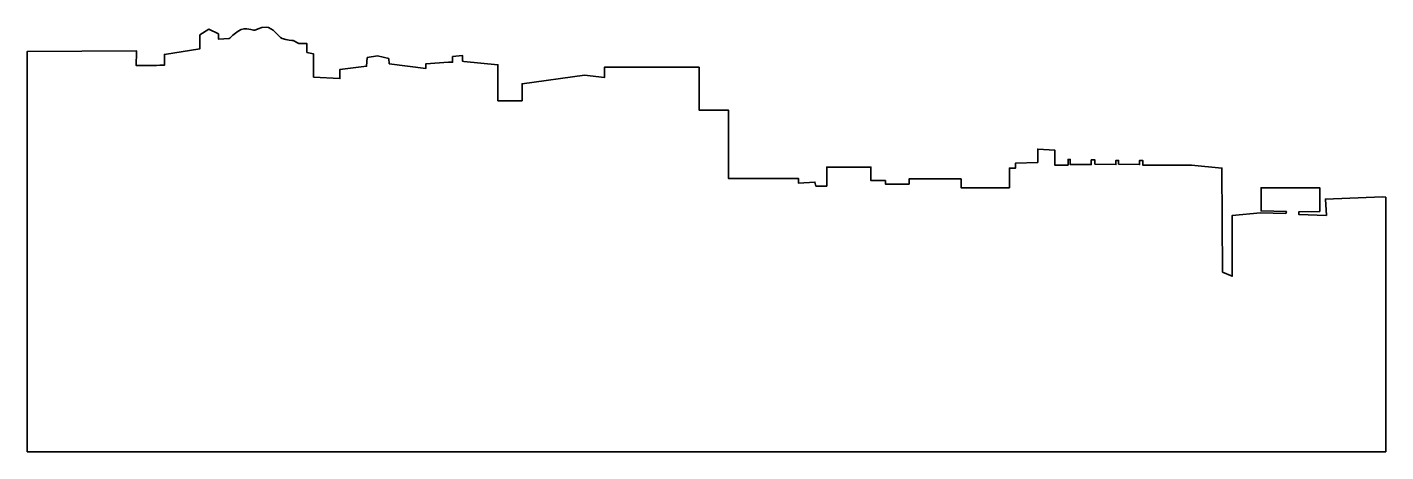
# Model space of a CAD drawing. Header units: inches. Extents: x -17.8 to 28.8, y -18.5 to -4.
import ezdxf

# ---------------------------------------------------------------- set-up
doc = ezdxf.new("R2010")
doc.units = ezdxf.units.IN
doc.header["$MEASUREMENT"] = 0
doc.layers.add('Layer 1', color=7, linetype='Continuous')

# ---------------------------------------------------------------- blocks, each defined once
blk = doc.blocks.new('block 2')
at = {"layer": 'Layer 1', "color": 250, "lineweight": 35}
blk.add_open_spline([(28.75, -9.785), (28.75, -9.785), (28.638, -9.775), (28.638, -9.775), (28.638, -9.775), (26.683, -9.846), (26.683, -9.846), (26.683, -9.846), (26.719, -10.409), (26.719, -10.409), (26.719, -10.409), (25.767, -10.374), (25.767, -10.374), (25.767, -10.374), (25.767, -10.286), (25.767, -10.286), (25.767, -10.286), (26.49, -10.268), (26.49, -10.268), (26.49, -10.268), (26.49, -9.458), (26.49, -9.458), (26.49, -9.458), (24.482, -9.458), (24.482, -9.458), (24.482, -9.458), (24.482, -10.251), (24.482, -10.251), (24.482, -10.251), (25.345, -10.268), (25.345, -10.268), (25.345, -10.268), (25.327, -10.339), (25.327, -10.339), (25.327, -10.339), (24.464, -10.321), (24.464, -10.321), (24.464, -10.321), (23.495, -10.409), (23.495, -10.409), (23.495, -10.409), (23.495, -12.488), (23.495, -12.488), (23.495, -12.488), (23.161, -12.347), (23.161, -12.347), (23.161, -12.347), (23.143, -8.789), (23.143, -8.789), (23.143, -8.789), (22.104, -8.683), (22.104, -8.683), (22.104, -8.683), (20.43, -8.683), (20.43, -8.683), (20.43, -8.683), (20.43, -8.525), (20.43, -8.525), (20.43, -8.525), (20.325, -8.525), (20.325, -8.525), (20.325, -8.525), (20.325, -8.666), (20.325, -8.666), (20.325, -8.666), (19.603, -8.648), (19.603, -8.648), (19.603, -8.648), (19.603, -8.525), (19.603, -8.525), (19.603, -8.525), (19.515, -8.525), (19.515, -8.525), (19.515, -8.525), (19.515, -8.666), (19.515, -8.666), (19.515, -8.666), (18.792, -8.648), (18.792, -8.648), (18.792, -8.648), (18.792, -8.507), (18.792, -8.507), (18.792, -8.507), (18.669, -8.507), (18.669, -8.507), (18.669, -8.507), (18.669, -8.666), (18.669, -8.666), (18.669, -8.666), (17.947, -8.666), (17.947, -8.666), (17.947, -8.666), (17.947, -8.489), (17.947, -8.489), (17.947, -8.489), (17.877, -8.489), (17.877, -8.489), (17.877, -8.489), (17.877, -8.683), (17.877, -8.683), (17.877, -8.683), (17.419, -8.683), (17.419, -8.683), (17.419, -8.683), (17.419, -8.172), (17.419, -8.172), (17.419, -8.172), (16.837, -8.137), (16.837, -8.137), (16.837, -8.137), (16.837, -8.595), (16.837, -8.595), (16.837, -8.595), (16.08, -8.613), (16.08, -8.613), (16.08, -8.613), (16.08, -8.789), (16.08, -8.789), (16.08, -8.789), (15.869, -8.789), (15.869, -8.789), (15.869, -8.789), (15.869, -9.458), (15.869, -9.458), (15.869, -9.458), (14.213, -9.458), (14.213, -9.458), (14.213, -9.458), (14.213, -9.159), (14.213, -9.159), (14.213, -9.159), (12.434, -9.159), (12.434, -9.159), (12.434, -9.159), (12.434, -9.335), (12.434, -9.335), (12.434, -9.335), (11.624, -9.335), (11.624, -9.335), (11.624, -9.335), (11.624, -9.212), (11.624, -9.212), (11.624, -9.212), (11.13, -9.212), (11.13, -9.212), (11.13, -9.212), (11.13, -8.754), (11.13, -8.754), (11.13, -8.754), (9.616, -8.754), (9.616, -8.754), (9.616, -8.754), (9.616, -9.405), (9.616, -9.405), (9.616, -9.405), (9.246, -9.405), (9.246, -9.405), (9.246, -9.405), (9.211, -9.264), (9.211, -9.264), (9.211, -9.264), (8.647, -9.3), (8.647, -9.3), (8.647, -9.3), (8.647, -9.141), (8.647, -9.141), (8.647, -9.141), (7.308, -9.141), (7.308, -9.141), (7.308, -9.141), (6.252, -9.141), (6.252, -9.141), (6.252, -9.141), (6.252, -6.799), (6.252, -6.799), (6.252, -6.799), (5.248, -6.799), (5.248, -6.799), (5.248, -6.799), (5.248, -5.337), (5.248, -5.337), (5.248, -5.337), (4.754, -5.337), (4.754, -5.337), (4.754, -5.337), (2.007, -5.337), (2.007, -5.337), (2.007, -5.337), (2.007, -5.689), (2.007, -5.689), (2.007, -5.689), (1.32, -5.601), (1.32, -5.601), (1.32, -5.601), (-0.812, -5.9), (-0.812, -5.9), (-0.812, -5.9), (-0.812, -6.482), (-0.812, -6.482), (-0.812, -6.482), (-1.639, -6.482), (-1.639, -6.482), (-1.639, -6.482), (-1.639, -5.249), (-1.639, -5.249), (-1.639, -5.249), (-2.802, -5.143), (-2.802, -5.143), (-2.802, -5.143), (-2.855, -5.125), (-2.855, -5.125), (-2.855, -5.125), (-2.855, -4.932), (-2.855, -4.932), (-2.855, -4.932), (-3.189, -4.967), (-3.189, -4.967), (-3.189, -4.967), (-3.189, -5.161), (-3.189, -5.161), (-3.189, -5.161), (-3.33, -5.161), (-3.33, -5.161), (-3.33, -5.161), (-4.105, -5.213), (-4.105, -5.213), (-4.105, -5.213), (-4.105, -5.372), (-4.105, -5.372), (-4.105, -5.372), (-5.356, -5.213), (-5.356, -5.213), (-5.356, -5.213), (-5.373, -5.037), (-5.373, -5.037), (-5.373, -5.037), (-5.761, -4.949), (-5.761, -4.949), (-5.761, -4.949), (-6.113, -5.002), (-6.113, -5.002), (-6.113, -5.002), (-6.131, -5.301), (-6.131, -5.301), (-6.131, -5.301), (-7.047, -5.407), (-7.047, -5.407), (-7.047, -5.407), (-7.047, -5.724), (-7.047, -5.724), (-7.047, -5.724), (-7.945, -5.671), (-7.945, -5.671), (-7.945, -5.671), (-7.945, -4.879), (-7.945, -4.879), (-7.945, -4.879), (-8.174, -4.826), (-8.174, -4.826), (-8.174, -4.826), (-8.174, -4.526), (-8.174, -4.526), (-8.174, -4.526), (-8.456, -4.526), (-8.456, -4.526), (-8.456, -4.526), (-8.65, -4.421), (-8.65, -4.421), (-8.65, -4.421), (-8.876, -4.409), (-9.02, -4.35), (-9.163, -4.291), (-9.349, -3.962), (-9.566, -3.963), (-9.782, -3.963), (-9.953, -4.068), (-9.953, -4.068), (-9.953, -4.068), (-9.999, -4.066), (-10.235, -4.016), (-10.471, -3.965), (-10.834, -4.35), (-10.834, -4.35), (-10.834, -4.35), (-11.204, -4.368), (-11.204, -4.368), (-11.204, -4.368), (-11.204, -4.192), (-11.204, -4.192), (-11.204, -4.192), (-11.538, -4.033), (-11.538, -4.033), (-11.538, -4.033), (-11.838, -4.227), (-11.838, -4.227), (-11.838, -4.227), (-11.838, -4.703), (-11.838, -4.703), (-11.838, -4.703), (-13.053, -4.896), (-13.053, -4.896), (-13.053, -4.896), (-13.053, -5.266), (-13.053, -5.266), (-13.053, -5.266), (-13.449, -5.271), (-14.015, -5.277), (-14.023, -5.218), (-14.004, -4.773), (-14.004, -4.773), (-14.004, -4.773), (-17.75, -4.79), (-17.75, -4.79), (-17.75, -4.79), (-17.75, -18.5), (-17.75, -18.5), (-17.75, -18.5), (28.75, -18.5), (28.75, -18.5), (28.75, -18.5), (28.75, -9.785), (28.75, -9.785)], degree=3, knots=[0, 0, 0, 0, 1, 1, 1, 2, 2, 2, 3, 3, 3, 4, 4, 4, 5, 5, 5, 6, 6, 6, 7, 7, 7, 8, 8, 8, 9, 9, 9, 10, 10, 10, 11, 11, 11, 12, 12, 12, 13, 13, 13, 14, 14, 14, 15, 15, 15, 16, 16, 16, 17, 17, 17, 18, 18, 18, 19, 19, 19, 20, 20, 20, 21, 21, 21, 22, 22, 22, 23, 23, 23, 24, 24, 24, 25, 25, 25, 26, 26, 26, 27, 27, 27, 28, 28, 28, 29, 29, 29, 30, 30, 30, 31, 31, 31, 32, 32, 32, 33, 33, 33, 34, 34, 34, 35, 35, 35, 36, 36, 36, 37, 37, 37, 38, 38, 38, 39, 39, 39, 40, 40, 40, 41, 41, 41, 42, 42, 42, 43, 43, 43, 44, 44, 44, 45, 45, 45, 46, 46, 46, 47, 47, 47, 48, 48, 48, 49, 49, 49, 50, 50, 50, 51, 51, 51, 52, 52, 52, 53, 53, 53, 54, 54, 54, 55, 55, 55, 56, 56, 56, 57, 57, 57, 58, 58, 58, 59, 59, 59, 60, 60, 60, 61, 61, 61, 62, 62, 62, 63, 63, 63, 64, 64, 64, 65, 65, 65, 66, 66, 66, 67, 67, 67, 68, 68, 68, 69, 69, 69, 70, 70, 70, 71, 71, 71, 72, 72, 72, 73, 73, 73, 74, 74, 74, 75, 75, 75, 76, 76, 76, 77, 77, 77, 78, 78, 78, 79, 79, 79, 80, 80, 80, 81, 81, 81, 82, 82, 82, 83, 83, 83, 84, 84, 84, 85, 85, 85, 86, 86, 86, 87, 87, 87, 88, 88, 88, 89, 89, 89, 90, 90, 90, 91, 91, 91, 92, 92, 92, 93, 93, 93, 94, 94, 94, 95, 95, 95, 96, 96, 96, 97, 97, 97, 98, 98, 98, 99, 99, 99, 100, 100, 100, 101, 101, 101, 102, 102, 102, 103, 103, 103, 104, 104, 104, 105, 105, 105, 106, 106, 106, 107, 107, 107, 107], dxfattribs=at)

msp = doc.modelspace()

# ---------------------------------------------------------------- block references
at = {"layer": 'Layer 1'}
msp.add_blockref('block 2', (0, 0), dxfattribs=at)

doc.saveas('drawing.dxf')
